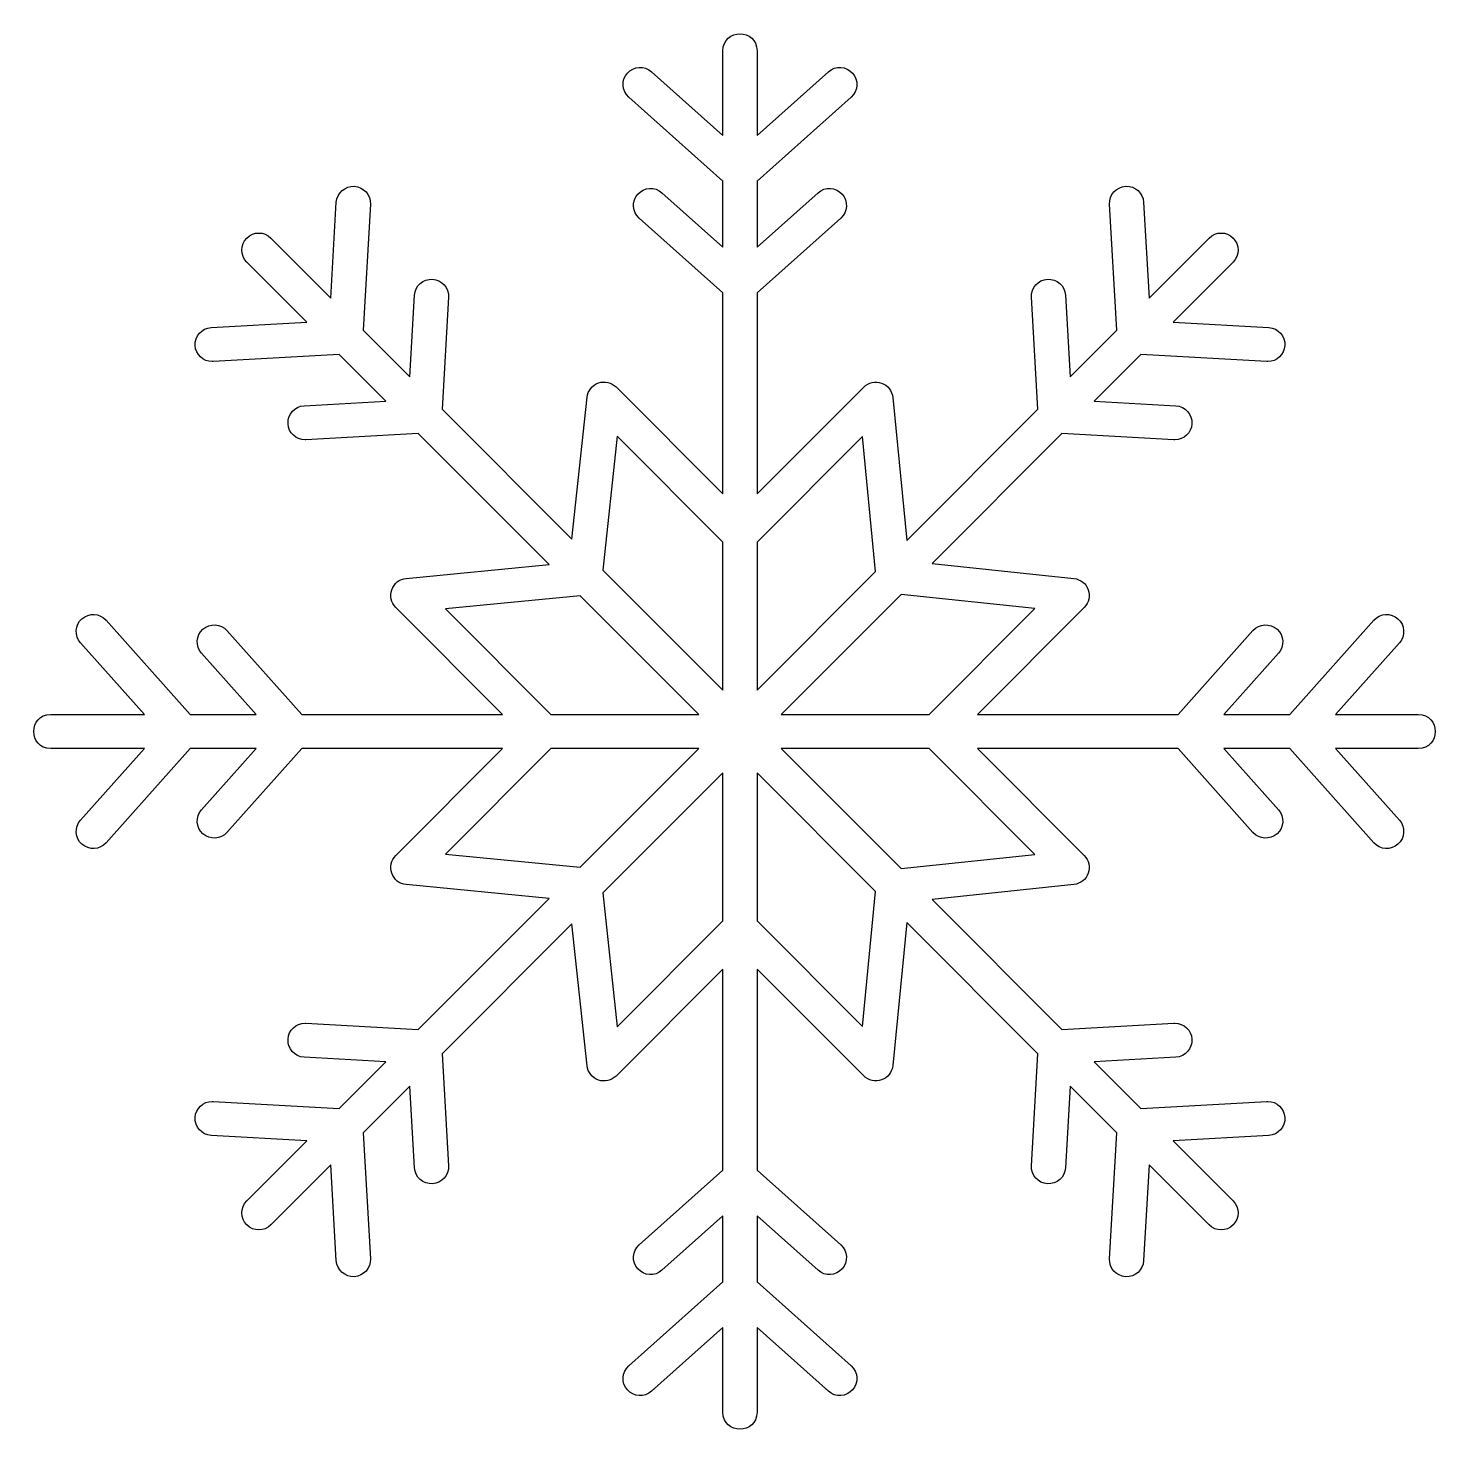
# Model space of a CAD drawing. Header units: centimetres. Extents: x -1 to 124, y -94 to 8.
# Drawn here: x 12.38 to 22.51, y -94 to -83.92 of the extents above; entities that cross this region are included whole.
import ezdxf

# ---------------------------------------------------------------- set-up
doc = ezdxf.new("R2010")
doc.units = ezdxf.units.CM
doc.header["$MEASUREMENT"] = 0
doc.layers.add('layer 1', color=7, linetype='Continuous')

msp = doc.modelspace()

# ---------------------------------------------------------------- linework, layer by layer
at = {"layer": 'layer 1', "color": 250}
for points, knots in [([(16.11594, -90.15545), (16.11594, -90.15545), (15.17616, -91.09538), (15.17616, -91.09538), (15.17616, -91.09538), (15.17616, -91.09538), (14.37289, -91.04954), (14.37289, -91.04954), (14.37289, -91.04954), (14.37054, -91.0494), (14.36829, -91.0494), (14.36592, -91.0494), (14.36592, -91.0494), (14.30154, -91.0494), (14.24776, -91.09956), (14.24393, -91.16458), (14.24393, -91.16458), (14.2402, -91.23191), (14.29172, -91.28973), (14.35906, -91.29356), (14.35906, -91.29356), (14.35906, -91.29356), (14.94462, -91.32692), (14.94462, -91.32692), (14.94462, -91.32692), (14.94462, -91.32692), (14.61012, -91.66147), (14.61012, -91.66147), (14.61012, -91.66147), (14.61012, -91.66147), (13.70676, -91.60994), (13.70676, -91.60994), (13.70676, -91.60994), (13.70439, -91.60979), (13.70194, -91.60964), (13.69969, -91.60964), (13.69969, -91.60964), (13.63539, -91.60964), (13.58141, -91.65989), (13.57773, -91.72498), (13.57773, -91.72498), (13.57385, -91.7923), (13.62539, -91.84996), (13.69291, -91.85379), (13.69291, -91.85379), (13.69291, -91.85379), (14.37859, -91.893), (14.37859, -91.893), (14.37859, -91.893), (14.37859, -91.893), (13.94859, -92.32285), (13.94859, -92.32285), (13.94859, -92.32285), (13.90088, -92.3705), (13.90088, -92.44799), (13.94859, -92.49564), (13.94859, -92.49564), (13.9964, -92.54329), (14.07353, -92.54329), (14.12134, -92.49564), (14.12134, -92.49564), (14.12134, -92.49564), (14.55124, -92.06565), (14.55124, -92.06565), (14.55124, -92.06565), (14.55124, -92.06565), (14.59029, -92.75132), (14.59029, -92.75132), (14.59029, -92.75132), (14.59427, -92.81866), (14.6542, -92.8694), (14.71927, -92.86631), (14.71927, -92.86631), (14.7866, -92.86248), (14.83813, -92.80481), (14.83425, -92.73749), (14.83425, -92.73749), (14.83425, -92.73749), (14.78277, -91.83411), (14.78277, -91.83411), (14.78277, -91.83411), (14.78277, -91.83411), (15.11727, -91.49971), (15.11727, -91.49971), (15.11727, -91.49971), (15.11727, -91.49971), (15.15063, -92.08517), (15.15063, -92.08517), (15.15063, -92.08517), (15.15446, -92.15251), (15.21257, -92.20291), (15.27951, -92.20016), (15.27951, -92.20016), (15.34684, -92.19648), (15.39846, -92.13868), (15.39463, -92.07134), (15.39463, -92.07134), (15.39463, -92.07134), (15.34881, -91.26803), (15.34881, -91.26803), (15.34881, -91.26803), (15.34881, -91.26803), (16.28015, -90.33683), (16.28015, -90.33683), (16.28015, -90.33683), (16.28015, -90.33683), (16.3887, -91.35445), (16.3887, -91.35445), (16.3887, -91.35445), (16.39361, -91.40118), (16.42501, -91.44098), (16.46942, -91.45668), (16.46942, -91.45668), (16.51354, -91.47219), (16.56321, -91.46115), (16.59639, -91.42792), (16.59639, -91.42792), (16.59639, -91.42792), (17.36249, -90.66185), (17.36249, -90.66185), (17.36249, -90.66185), (17.36249, -90.66185), (17.36249, -92.10221), (17.36249, -92.10221), (17.36249, -92.10221), (17.36249, -92.10221), (16.76216, -92.63772), (16.76216, -92.63772), (16.76216, -92.63772), (16.71172, -92.68258), (16.7074, -92.75991), (16.7523, -92.81021), (16.7523, -92.81021), (16.797, -92.86047), (16.87435, -92.86508), (16.92479, -92.82003), (16.92479, -92.82003), (16.92479, -92.82003), (17.36249, -92.42955), (17.36249, -92.42955), (17.36249, -92.42955), (17.36249, -92.42955), (17.36249, -92.90277), (17.36249, -92.90277), (17.36249, -92.90277), (17.36249, -92.90277), (16.68741, -93.50512), (16.68741, -93.50512), (16.68741, -93.50512), (16.63702, -93.54998), (16.6327, -93.62717), (16.67756, -93.67743), (16.67756, -93.67743), (16.72231, -93.72772), (16.79965, -93.73248), (16.8501, -93.68728), (16.8501, -93.68728), (16.8501, -93.68728), (17.36249, -93.23019), (17.36249, -93.23019), (17.36249, -93.23019), (17.36249, -93.23019), (17.36249, -93.83824), (17.36249, -93.83824), (17.36249, -93.83824), (17.36249, -93.99881), (17.60679, -93.99893), (17.60679, -93.83824), (17.60679, -93.83824), (17.60679, -93.83824), (17.60679, -93.23019), (17.60679, -93.23019), (17.60679, -93.23019), (17.60679, -93.23019), (18.11918, -93.68728), (18.11918, -93.68728), (18.11918, -93.68728), (18.16964, -93.73248), (18.24697, -93.72772), (18.29173, -93.67743), (18.29173, -93.67743), (18.33679, -93.62717), (18.33227, -93.54998), (18.28202, -93.50512), (18.28202, -93.50512), (18.28202, -93.50512), (17.60679, -92.90277), (17.60679, -92.90277), (17.60679, -92.90277), (17.60679, -92.90277), (17.60679, -92.42955), (17.60679, -92.42955), (17.60679, -92.42955), (17.60679, -92.42955), (18.0445, -92.82003), (18.0445, -92.82003), (18.0445, -92.82003), (18.09494, -92.86508), (18.17209, -92.86047), (18.21694, -92.81021), (18.21694, -92.81021), (18.2619, -92.75991), (18.25757, -92.68258), (18.20713, -92.63772), (18.20713, -92.63772), (18.20713, -92.63772), (17.60679, -92.10221), (17.60679, -92.10221), (17.60679, -92.10221), (17.60679, -92.10221), (17.60679, -90.66185), (17.60679, -90.66185), (17.60679, -90.66185), (17.60679, -90.66185), (18.37261, -91.42777), (18.37261, -91.42777), (18.37261, -91.42777), (18.40607, -91.46115), (18.45593, -91.47219), (18.5002, -91.45638), (18.5002, -91.45638), (18.54476, -91.44038), (18.57597, -91.40024), (18.58059, -91.35323), (18.58059, -91.35323), (18.58059, -91.35323), (18.6805, -90.32808), (18.6805, -90.32808), (18.6805, -90.32808), (18.6805, -90.32808), (19.62048, -91.26803), (19.62048, -91.26803), (19.62048, -91.26803), (19.62048, -91.26803), (19.57484, -92.07134), (19.57484, -92.07134), (19.57484, -92.07134), (19.57092, -92.13868), (19.62245, -92.19633), (19.68978, -92.20016), (19.68978, -92.20016), (19.75593, -92.20305), (19.81492, -92.15251), (19.81875, -92.08517), (19.81875, -92.08517), (19.81875, -92.08517), (19.85212, -91.49971), (19.85212, -91.49971), (19.85212, -91.49971), (19.85212, -91.49971), (20.18671, -91.83427), (20.18671, -91.83427), (20.18671, -91.83427), (20.18671, -91.83427), (20.13499, -92.73749), (20.13499, -92.73749), (20.13499, -92.73749), (20.13116, -92.80481), (20.18268, -92.86248), (20.25002, -92.86631), (20.25002, -92.86631), (20.31902, -92.86954), (20.37516, -92.81866), (20.37899, -92.75132), (20.37899, -92.75132), (20.37899, -92.75132), (20.41825, -92.06565), (20.41825, -92.06565), (20.41825, -92.06565), (20.41825, -92.06565), (20.84805, -92.49564), (20.84805, -92.49564), (20.84805, -92.49564), (20.89575, -92.54329), (20.97309, -92.54329), (21.02089, -92.49564), (21.02089, -92.49564), (21.0685, -92.44799), (21.0685, -92.3705), (21.02089, -92.32285), (21.02089, -92.32285), (21.02089, -92.32285), (20.5909, -91.893), (20.5909, -91.893), (20.5909, -91.893), (20.5909, -91.893), (21.27658, -91.85379), (21.27658, -91.85379), (21.27658, -91.85379), (21.3439, -91.84996), (21.39544, -91.7923), (21.3915, -91.72498), (21.3915, -91.72498), (21.38787, -91.65989), (21.33408, -91.60964), (21.2696, -91.60964), (21.2696, -91.60964), (21.26735, -91.60964), (21.265, -91.60979), (21.26273, -91.60994), (21.26273, -91.60994), (21.26273, -91.60994), (20.35936, -91.66147), (20.35936, -91.66147), (20.35936, -91.66147), (20.35936, -91.66147), (20.02476, -91.32692), (20.02476, -91.32692), (20.02476, -91.32692), (20.02476, -91.32692), (20.61043, -91.29356), (20.61043, -91.29356), (20.61043, -91.29356), (20.67776, -91.28973), (20.72919, -91.23191), (20.72536, -91.16458), (20.72536, -91.16458), (20.72172, -91.09956), (20.66775, -91.0494), (20.60346, -91.0494), (20.60346, -91.0494), (20.6012, -91.0494), (20.59875, -91.0494), (20.59638, -91.04954), (20.59638, -91.04954), (20.59638, -91.04954), (19.79343, -91.09538), (19.79343, -91.09538), (19.79343, -91.09538), (19.79343, -91.09538), (18.86178, -90.16384), (18.86178, -90.16384), (18.86178, -90.16384), (18.86178, -90.16384), (19.87969, -90.05539), (19.87969, -90.05539), (19.87969, -90.05539), (19.92642, -90.05038), (19.96627, -90.01895), (19.98187, -89.97458), (19.98187, -89.97458), (19.99757, -89.93015), (19.98639, -89.88073), (19.95301, -89.84753), (19.95301, -89.84753), (19.95301, -89.84753), (19.18705, -89.08164), (19.18705, -89.08164), (19.18705, -89.08164), (19.18705, -89.08164), (20.62751, -89.08164), (20.62751, -89.08164), (20.62751, -89.08164), (20.62751, -89.08164), (21.16292, -89.68195), (21.16292, -89.68195), (21.16292, -89.68195), (21.20767, -89.7323), (21.28501, -89.73692), (21.33546, -89.69179), (21.33546, -89.69179), (21.38581, -89.64689), (21.39014, -89.56973), (21.34528, -89.51937), (21.34528, -89.51937), (21.34528, -89.51937), (20.95474, -89.08164), (20.95474, -89.08164), (20.95474, -89.08164), (20.95474, -89.08164), (21.42801, -89.08164), (21.42801, -89.08164), (21.42801, -89.08164), (21.42801, -89.08164), (22.03017, -89.75675), (22.03017, -89.75675), (22.03017, -89.75675), (22.07492, -89.80702), (22.15227, -89.81163), (22.20272, -89.76659), (22.20272, -89.76659), (22.25306, -89.72168), (22.25738, -89.64451), (22.21254, -89.59416), (22.21254, -89.59416), (22.21254, -89.59416), (21.75525, -89.08164), (21.75525, -89.08164), (21.75525, -89.08164), (21.75525, -89.08164), (22.34836, -89.08164), (22.34836, -89.08164), (22.34836, -89.08164), (22.50946, -89.08164), (22.50946, -88.8358), (22.34836, -88.8358), (22.34836, -88.8358), (22.34836, -88.8358), (21.75525, -88.8358), (21.75525, -88.8358), (21.75525, -88.8358), (21.75525, -88.8358), (22.21254, -88.32328), (22.21254, -88.32328), (22.21254, -88.32328), (22.25738, -88.27294), (22.25306, -88.19575), (22.20272, -88.15086), (22.20272, -88.15086), (22.15227, -88.10581), (22.07492, -88.11042), (22.03017, -88.16071), (22.03017, -88.16071), (22.03017, -88.16071), (21.42801, -88.8358), (21.42801, -88.8358), (21.42801, -88.8358), (21.42801, -88.8358), (20.95474, -88.8358), (20.95474, -88.8358), (20.95474, -88.8358), (20.95474, -88.8358), (21.34528, -88.39807), (21.34528, -88.39807), (21.34528, -88.39807), (21.39014, -88.34773), (21.38581, -88.27053), (21.33546, -88.22565), (21.33546, -88.22565), (21.28501, -88.18052), (21.20767, -88.18514), (21.16292, -88.23549), (21.16292, -88.23549), (21.16292, -88.23549), (20.62751, -88.8358), (20.62751, -88.8358), (20.62751, -88.8358), (20.62751, -88.8358), (19.18705, -88.8358), (19.18705, -88.8358), (19.18705, -88.8358), (19.18705, -88.8358), (19.95301, -88.06991), (19.95301, -88.06991), (19.95301, -88.06991), (19.98639, -88.03672), (19.99757, -87.98728), (19.98187, -87.94286), (19.98187, -87.94286), (19.96627, -87.89849), (19.92642, -87.86706), (19.87969, -87.86205), (19.87969, -87.86205), (19.87969, -87.86205), (18.86178, -87.7536), (18.86178, -87.7536), (18.86178, -87.7536), (18.86178, -87.7536), (19.79343, -86.82209), (19.79343, -86.82209), (19.79343, -86.82209), (19.79343, -86.82209), (20.59638, -86.86783), (20.59638, -86.86783), (20.59638, -86.86783), (20.59875, -86.86797), (20.6012, -86.86807), (20.60346, -86.86807), (20.60346, -86.86807), (20.66775, -86.86807), (20.72172, -86.81786), (20.72536, -86.75284), (20.72536, -86.75284), (20.72919, -86.68548), (20.67776, -86.62774), (20.61043, -86.62393), (20.61043, -86.62393), (20.61043, -86.62393), (20.02476, -86.59055), (20.02476, -86.59055), (20.02476, -86.59055), (20.02476, -86.59055), (20.35936, -86.25602), (20.35936, -86.25602), (20.35936, -86.25602), (20.35936, -86.25602), (21.26273, -86.30753), (21.26273, -86.30753), (21.26273, -86.30753), (21.265, -86.30767), (21.26735, -86.30775), (21.2696, -86.30775), (21.2696, -86.30775), (21.33408, -86.30775), (21.38787, -86.25748), (21.3915, -86.19252), (21.3915, -86.19252), (21.39544, -86.1252), (21.3439, -86.06745), (21.27658, -86.0636), (21.27658, -86.0636), (21.27658, -86.0636), (20.5909, -86.02449), (20.5909, -86.02449), (20.5909, -86.02449), (20.5909, -86.02449), (21.02089, -85.59455), (21.02089, -85.59455), (21.02089, -85.59455), (21.0685, -85.5469), (21.0685, -85.46948), (21.02089, -85.42183), (21.02089, -85.42183), (20.97309, -85.37409), (20.89575, -85.37409), (20.84805, -85.42183), (20.84805, -85.42183), (20.84805, -85.42183), (20.41825, -85.85177), (20.41825, -85.85177), (20.41825, -85.85177), (20.41825, -85.85177), (20.37899, -85.16607), (20.37899, -85.16607), (20.37899, -85.16607), (20.37516, -85.09881), (20.31902, -85.04786), (20.25002, -85.05109), (20.25002, -85.05109), (20.18268, -85.05501), (20.13116, -85.11266), (20.13499, -85.17999), (20.13499, -85.17999), (20.13499, -85.17999), (20.18671, -86.0832), (20.18671, -86.0832), (20.18671, -86.0832), (20.18671, -86.0832), (19.85212, -86.41776), (19.85212, -86.41776), (19.85212, -86.41776), (19.85212, -86.41776), (19.81875, -85.83224), (19.81875, -85.83224), (19.81875, -85.83224), (19.81492, -85.7649), (19.75593, -85.71432), (19.68978, -85.71724), (19.68978, -85.71724), (19.62245, -85.72108), (19.57092, -85.7788), (19.57484, -85.84615), (19.57484, -85.84615), (19.57484, -85.84615), (19.62048, -86.64937), (19.62048, -86.64937), (19.62048, -86.64937), (19.62048, -86.64937), (18.6805, -87.5894), (18.6805, -87.5894), (18.6805, -87.5894), (18.6805, -87.5894), (18.58059, -86.56427), (18.58059, -86.56427), (18.58059, -86.56427), (18.57597, -86.51723), (18.54476, -86.47702), (18.5002, -86.46111), (18.5002, -86.46111), (18.45593, -86.44527), (18.40607, -86.45625), (18.37261, -86.4897), (18.37261, -86.4897), (18.37261, -86.4897), (17.60679, -87.25556), (17.60679, -87.25556), (17.60679, -87.25556), (17.60679, -87.25556), (17.60679, -85.81526), (17.60679, -85.81526), (17.60679, -85.81526), (17.60679, -85.81526), (18.20713, -85.27971), (18.20713, -85.27971), (18.20713, -85.27971), (18.25757, -85.23481), (18.2619, -85.15756), (18.21694, -85.1072), (18.21694, -85.1072), (18.17209, -85.057), (18.09494, -85.05231), (18.0445, -85.09737), (18.0445, -85.09737), (18.0445, -85.09737), (17.60679, -85.48785), (17.60679, -85.48785), (17.60679, -85.48785), (17.60679, -85.48785), (17.60679, -85.01472), (17.60679, -85.01472), (17.60679, -85.01472), (17.60679, -85.01472), (18.28202, -84.41238), (18.28202, -84.41238), (18.28202, -84.41238), (18.33227, -84.36748), (18.33679, -84.2903), (18.29173, -84.23996), (18.29173, -84.23996), (18.24697, -84.18967), (18.16964, -84.18499), (18.11918, -84.23011), (18.11918, -84.23011), (18.11918, -84.23011), (17.60679, -84.68727), (17.60679, -84.68727), (17.60679, -84.68727), (17.60679, -84.68727), (17.60679, -84.07923), (17.60679, -84.07923), (17.60679, -84.07923), (17.60679, -83.91849), (17.36249, -83.91862), (17.36249, -84.07923), (17.36249, -84.07923), (17.36249, -84.07923), (17.36249, -84.68727), (17.36249, -84.68727), (17.36249, -84.68727), (17.36249, -84.68727), (16.8501, -84.23011), (16.8501, -84.23011), (16.8501, -84.23011), (16.79965, -84.18499), (16.72231, -84.18967), (16.67756, -84.23996), (16.67756, -84.23996), (16.6327, -84.2903), (16.63702, -84.36748), (16.68741, -84.41238), (16.68741, -84.41238), (16.68741, -84.41238), (17.36249, -85.01472), (17.36249, -85.01472), (17.36249, -85.01472), (17.36249, -85.01472), (17.36249, -85.48785), (17.36249, -85.48785), (17.36249, -85.48785), (17.36249, -85.48785), (16.92479, -85.09737), (16.92479, -85.09737), (16.92479, -85.09737), (16.87435, -85.05231), (16.797, -85.057), (16.7523, -85.1072), (16.7523, -85.1072), (16.7074, -85.15756), (16.71172, -85.23481), (16.76216, -85.27971), (16.76216, -85.27971), (16.76216, -85.27971), (17.36249, -85.81526), (17.36249, -85.81526), (17.36249, -85.81526), (17.36249, -85.81526), (17.36249, -87.25556), (17.36249, -87.25556), (17.36249, -87.25556), (17.36249, -87.25556), (16.59639, -86.48955), (16.59639, -86.48955), (16.59639, -86.48955), (16.56321, -86.45625), (16.51354, -86.44518), (16.46942, -86.46072), (16.46942, -86.46072), (16.42501, -86.47648), (16.39361, -86.51622), (16.3887, -86.56297), (16.3887, -86.56297), (16.3887, -86.56297), (16.28015, -87.58063), (16.28015, -87.58063), (16.28015, -87.58063), (16.28015, -87.58063), (15.34881, -86.64937), (15.34881, -86.64937), (15.34881, -86.64937), (15.34881, -86.64937), (15.39463, -85.84615), (15.39463, -85.84615), (15.39463, -85.84615), (15.39846, -85.7788), (15.34684, -85.72101), (15.27951, -85.71724), (15.27951, -85.71724), (15.21257, -85.71446), (15.15446, -85.7649), (15.15063, -85.83224), (15.15063, -85.83224), (15.15063, -85.83224), (15.11727, -86.41776), (15.11727, -86.41776), (15.11727, -86.41776), (15.11727, -86.41776), (14.78277, -86.08329), (14.78277, -86.08329), (14.78277, -86.08329), (14.78277, -86.08329), (14.83425, -85.17999), (14.83425, -85.17999), (14.83425, -85.17999), (14.83813, -85.11266), (14.7866, -85.05501), (14.71927, -85.05109), (14.71927, -85.05109), (14.6542, -85.04803), (14.59427, -85.09881), (14.59029, -85.16607), (14.59029, -85.16607), (14.59029, -85.16607), (14.55124, -85.85177), (14.55124, -85.85177), (14.55124, -85.85177), (14.55124, -85.85177), (14.12134, -85.42183), (14.12134, -85.42183), (14.12134, -85.42183), (14.07353, -85.37409), (13.9964, -85.37409), (13.94859, -85.42183), (13.94859, -85.42183), (13.90088, -85.46948), (13.90088, -85.5469), (13.94859, -85.59455), (13.94859, -85.59455), (13.94859, -85.59455), (14.37859, -86.02449), (14.37859, -86.02449), (14.37859, -86.02449), (14.37859, -86.02449), (13.69291, -86.0636), (13.69291, -86.0636), (13.69291, -86.0636), (13.62539, -86.06745), (13.57385, -86.1252), (13.57773, -86.19252), (13.57773, -86.19252), (13.58141, -86.25748), (13.63539, -86.30775), (13.69969, -86.30775), (13.69969, -86.30775), (13.70194, -86.30775), (13.70439, -86.30767), (13.70676, -86.30753), (13.70676, -86.30753), (13.70676, -86.30753), (14.61012, -86.25602), (14.61012, -86.25602), (14.61012, -86.25602), (14.61012, -86.25602), (14.94462, -86.59055), (14.94462, -86.59055), (14.94462, -86.59055), (14.94462, -86.59055), (14.35906, -86.62393), (14.35906, -86.62393), (14.35906, -86.62393), (14.29172, -86.62774), (14.2402, -86.68548), (14.24393, -86.75284), (14.24393, -86.75284), (14.24776, -86.81786), (14.30154, -86.86807), (14.36592, -86.86807), (14.36592, -86.86807), (14.36829, -86.86807), (14.37054, -86.86797), (14.37289, -86.86783), (14.37289, -86.86783), (14.37289, -86.86783), (15.17616, -86.82209), (15.17616, -86.82209), (15.17616, -86.82209), (15.17616, -86.82209), (16.11594, -87.76196), (16.11594, -87.76196), (16.11594, -87.76196), (16.11594, -87.76196), (15.09096, -87.86191), (15.09096, -87.86191), (15.09096, -87.86191), (15.04395, -87.86652), (15.00371, -87.8978), (14.9878, -87.94232), (14.9878, -87.94232), (14.97186, -87.98673), (14.9831, -88.03646), (15.01646, -88.06991), (15.01646, -88.06991), (15.01646, -88.06991), (15.78234, -88.8358), (15.78234, -88.8358), (15.78234, -88.8358), (15.78234, -88.8358), (14.34198, -88.8358), (14.34198, -88.8358), (14.34198, -88.8358), (14.34198, -88.8358), (13.80637, -88.23549), (13.80637, -88.23549), (13.80637, -88.23549), (13.76161, -88.18514), (13.68428, -88.18052), (13.63382, -88.22565), (13.63382, -88.22565), (13.58358, -88.27053), (13.57916, -88.34773), (13.62416, -88.39807), (13.62416, -88.39807), (13.62416, -88.39807), (14.01464, -88.8358), (14.01464, -88.8358), (14.01464, -88.8358), (14.01464, -88.8358), (13.54147, -88.8358), (13.54147, -88.8358), (13.54147, -88.8358), (13.54147, -88.8358), (12.93927, -88.16071), (12.93927, -88.16071), (12.93927, -88.16071), (12.89437, -88.11042), (12.81702, -88.10581), (12.76676, -88.15086), (12.76676, -88.15086), (12.71632, -88.19575), (12.71201, -88.27294), (12.75695, -88.32328), (12.75695, -88.32328), (12.75695, -88.32328), (13.214, -88.8358), (13.214, -88.8358), (13.214, -88.8358), (13.214, -88.8358), (12.54215, -88.8358), (12.54215, -88.8358), (12.54215, -88.8358), (12.38138, -88.8358), (12.38138, -89.08164), (12.54215, -89.08164), (12.54215, -89.08164), (12.54215, -89.08164), (13.214, -89.08164), (13.214, -89.08164), (13.214, -89.08164), (13.214, -89.08164), (12.75695, -89.59416), (12.75695, -89.59416), (12.75695, -89.59416), (12.71201, -89.64451), (12.71632, -89.72168), (12.76676, -89.76659), (12.76676, -89.76659), (12.81702, -89.81163), (12.89437, -89.80702), (12.93927, -89.75675), (12.93927, -89.75675), (12.93927, -89.75675), (13.54147, -89.08164), (13.54147, -89.08164), (13.54147, -89.08164), (13.54147, -89.08164), (14.01464, -89.08164), (14.01464, -89.08164), (14.01464, -89.08164), (14.01464, -89.08164), (13.62416, -89.51937), (13.62416, -89.51937), (13.62416, -89.51937), (13.57916, -89.56973), (13.58358, -89.64689), (13.63382, -89.69179), (13.63382, -89.69179), (13.68428, -89.73692), (13.76161, -89.7323), (13.80637, -89.68195), (13.80637, -89.68195), (13.80637, -89.68195), (14.34198, -89.08164), (14.34198, -89.08164), (14.34198, -89.08164), (14.34198, -89.08164), (15.78234, -89.08164), (15.78234, -89.08164), (15.78234, -89.08164), (15.78234, -89.08164), (15.01646, -89.84753), (15.01646, -89.84753), (15.01646, -89.84753), (14.9831, -89.88095), (14.97186, -89.93069), (14.9878, -89.97514), (14.9878, -89.97514), (15.00371, -90.01964), (15.04395, -90.05092), (15.09096, -90.05553), (15.09096, -90.05553), (15.09096, -90.05553), (16.11594, -90.15545), (16.11594, -90.15545)], [0, 0, 0, 0, 0.00436681, 0.00436681, 0.00436681, 0.00436681, 0.00873362, 0.00873362, 0.00873362, 0.00873362, 0.01310044, 0.01310044, 0.01310044, 0.01310044, 0.01746725, 0.01746725, 0.01746725, 0.01746725, 0.02183406, 0.02183406, 0.02183406, 0.02183406, 0.02620087, 0.02620087, 0.02620087, 0.02620087, 0.03056769, 0.03056769, 0.03056769, 0.03056769, 0.0349345, 0.0349345, 0.0349345, 0.0349345, 0.03930131, 0.03930131, 0.03930131, 0.03930131, 0.04366812, 0.04366812, 0.04366812, 0.04366812, 0.04803493, 0.04803493, 0.04803493, 0.04803493, 0.05240175, 0.05240175, 0.05240175, 0.05240175, 0.05676856, 0.05676856, 0.05676856, 0.05676856, 0.06113537, 0.06113537, 0.06113537, 0.06113537, 0.06550218, 0.06550218, 0.06550218, 0.06550218, 0.069869, 0.069869, 0.069869, 0.069869, 0.07423581, 0.07423581, 0.07423581, 0.07423581, 0.07860262, 0.07860262, 0.07860262, 0.07860262, 0.08296943, 0.08296943, 0.08296943, 0.08296943, 0.08733624, 0.08733624, 0.08733624, 0.08733624, 0.09170306, 0.09170306, 0.09170306, 0.09170306, 0.09606987, 0.09606987, 0.09606987, 0.09606987, 0.10043668, 0.10043668, 0.10043668, 0.10043668, 0.10480349, 0.10480349, 0.10480349, 0.10480349, 0.10917031, 0.10917031, 0.10917031, 0.10917031, 0.11353712, 0.11353712, 0.11353712, 0.11353712, 0.11790393, 0.11790393, 0.11790393, 0.11790393, 0.12227074, 0.12227074, 0.12227074, 0.12227074, 0.12663755, 0.12663755, 0.12663755, 0.12663755, 0.13100437, 0.13100437, 0.13100437, 0.13100437, 0.13537118, 0.13537118, 0.13537118, 0.13537118, 0.13973799, 0.13973799, 0.13973799, 0.13973799, 0.1441048, 0.1441048, 0.1441048, 0.1441048, 0.14847162, 0.14847162, 0.14847162, 0.14847162, 0.15283843, 0.15283843, 0.15283843, 0.15283843, 0.15720524, 0.15720524, 0.15720524, 0.15720524, 0.16157205, 0.16157205, 0.16157205, 0.16157205, 0.16593886, 0.16593886, 0.16593886, 0.16593886, 0.17030568, 0.17030568, 0.17030568, 0.17030568, 0.17467249, 0.17467249, 0.17467249, 0.17467249, 0.1790393, 0.1790393, 0.1790393, 0.1790393, 0.18340611, 0.18340611, 0.18340611, 0.18340611, 0.18777293, 0.18777293, 0.18777293, 0.18777293, 0.19213974, 0.19213974, 0.19213974, 0.19213974, 0.19650655, 0.19650655, 0.19650655, 0.19650655, 0.20087336, 0.20087336, 0.20087336, 0.20087336, 0.20524017, 0.20524017, 0.20524017, 0.20524017, 0.20960699, 0.20960699, 0.20960699, 0.20960699, 0.2139738, 0.2139738, 0.2139738, 0.2139738, 0.21834061, 0.21834061, 0.21834061, 0.21834061, 0.22270742, 0.22270742, 0.22270742, 0.22270742, 0.22707424, 0.22707424, 0.22707424, 0.22707424, 0.23144105, 0.23144105, 0.23144105, 0.23144105, 0.23580786, 0.23580786, 0.23580786, 0.23580786, 0.24017467, 0.24017467, 0.24017467, 0.24017467, 0.24454148, 0.24454148, 0.24454148, 0.24454148, 0.2489083, 0.2489083, 0.2489083, 0.2489083, 0.25327511, 0.25327511, 0.25327511, 0.25327511, 0.25764192, 0.25764192, 0.25764192, 0.25764192, 0.26200873, 0.26200873, 0.26200873, 0.26200873, 0.26637555, 0.26637555, 0.26637555, 0.26637555, 0.27074236, 0.27074236, 0.27074236, 0.27074236, 0.27510917, 0.27510917, 0.27510917, 0.27510917, 0.27947598, 0.27947598, 0.27947598, 0.27947598, 0.28384279, 0.28384279, 0.28384279, 0.28384279, 0.28820961, 0.28820961, 0.28820961, 0.28820961, 0.29257642, 0.29257642, 0.29257642, 0.29257642, 0.29694323, 0.29694323, 0.29694323, 0.29694323, 0.30131004, 0.30131004, 0.30131004, 0.30131004, 0.30567686, 0.30567686, 0.30567686, 0.30567686, 0.31004367, 0.31004367, 0.31004367, 0.31004367, 0.31441048, 0.31441048, 0.31441048, 0.31441048, 0.31877729, 0.31877729, 0.31877729, 0.31877729, 0.3231441, 0.3231441, 0.3231441, 0.3231441, 0.32751092, 0.32751092, 0.32751092, 0.32751092, 0.33187773, 0.33187773, 0.33187773, 0.33187773, 0.33624454, 0.33624454, 0.33624454, 0.33624454, 0.34061135, 0.34061135, 0.34061135, 0.34061135, 0.34497817, 0.34497817, 0.34497817, 0.34497817, 0.34934498, 0.34934498, 0.34934498, 0.34934498, 0.35371179, 0.35371179, 0.35371179, 0.35371179, 0.3580786, 0.3580786, 0.3580786, 0.3580786, 0.36244541, 0.36244541, 0.36244541, 0.36244541, 0.36681223, 0.36681223, 0.36681223, 0.36681223, 0.37117904, 0.37117904, 0.37117904, 0.37117904, 0.37554585, 0.37554585, 0.37554585, 0.37554585, 0.37991266, 0.37991266, 0.37991266, 0.37991266, 0.38427948, 0.38427948, 0.38427948, 0.38427948, 0.38864629, 0.38864629, 0.38864629, 0.38864629, 0.3930131, 0.3930131, 0.3930131, 0.3930131, 0.39737991, 0.39737991, 0.39737991, 0.39737991, 0.40174672, 0.40174672, 0.40174672, 0.40174672, 0.40611354, 0.40611354, 0.40611354, 0.40611354, 0.41048035, 0.41048035, 0.41048035, 0.41048035, 0.41484716, 0.41484716, 0.41484716, 0.41484716, 0.41921397, 0.41921397, 0.41921397, 0.41921397, 0.42358079, 0.42358079, 0.42358079, 0.42358079, 0.4279476, 0.4279476, 0.4279476, 0.4279476, 0.43231441, 0.43231441, 0.43231441, 0.43231441, 0.43668122, 0.43668122, 0.43668122, 0.43668122, 0.44104803, 0.44104803, 0.44104803, 0.44104803, 0.44541485, 0.44541485, 0.44541485, 0.44541485, 0.44978166, 0.44978166, 0.44978166, 0.44978166, 0.45414847, 0.45414847, 0.45414847, 0.45414847, 0.45851528, 0.45851528, 0.45851528, 0.45851528, 0.4628821, 0.4628821, 0.4628821, 0.4628821, 0.46724891, 0.46724891, 0.46724891, 0.46724891, 0.47161572, 0.47161572, 0.47161572, 0.47161572, 0.47598253, 0.47598253, 0.47598253, 0.47598253, 0.48034934, 0.48034934, 0.48034934, 0.48034934, 0.48471616, 0.48471616, 0.48471616, 0.48471616, 0.48908297, 0.48908297, 0.48908297, 0.48908297, 0.49344978, 0.49344978, 0.49344978, 0.49344978, 0.49781659, 0.49781659, 0.49781659, 0.49781659, 0.50218341, 0.50218341, 0.50218341, 0.50218341, 0.50655022, 0.50655022, 0.50655022, 0.50655022, 0.51091703, 0.51091703, 0.51091703, 0.51091703, 0.51528384, 0.51528384, 0.51528384, 0.51528384, 0.51965066, 0.51965066, 0.51965066, 0.51965066, 0.52401747, 0.52401747, 0.52401747, 0.52401747, 0.52838428, 0.52838428, 0.52838428, 0.52838428, 0.53275109, 0.53275109, 0.53275109, 0.53275109, 0.5371179, 0.5371179, 0.5371179, 0.5371179, 0.54148472, 0.54148472, 0.54148472, 0.54148472, 0.54585153, 0.54585153, 0.54585153, 0.54585153, 0.55021834, 0.55021834, 0.55021834, 0.55021834, 0.55458515, 0.55458515, 0.55458515, 0.55458515, 0.55895197, 0.55895197, 0.55895197, 0.55895197, 0.56331878, 0.56331878, 0.56331878, 0.56331878, 0.56768559, 0.56768559, 0.56768559, 0.56768559, 0.5720524, 0.5720524, 0.5720524, 0.5720524, 0.57641921, 0.57641921, 0.57641921, 0.57641921, 0.58078603, 0.58078603, 0.58078603, 0.58078603, 0.58515284, 0.58515284, 0.58515284, 0.58515284, 0.58951965, 0.58951965, 0.58951965, 0.58951965, 0.59388646, 0.59388646, 0.59388646, 0.59388646, 0.59825328, 0.59825328, 0.59825328, 0.59825328, 0.60262009, 0.60262009, 0.60262009, 0.60262009, 0.6069869, 0.6069869, 0.6069869, 0.6069869, 0.61135371, 0.61135371, 0.61135371, 0.61135371, 0.61572052, 0.61572052, 0.61572052, 0.61572052, 0.62008734, 0.62008734, 0.62008734, 0.62008734, 0.62445415, 0.62445415, 0.62445415, 0.62445415, 0.62882096, 0.62882096, 0.62882096, 0.62882096, 0.63318777, 0.63318777, 0.63318777, 0.63318777, 0.63755459, 0.63755459, 0.63755459, 0.63755459, 0.6419214, 0.6419214, 0.6419214, 0.6419214, 0.64628821, 0.64628821, 0.64628821, 0.64628821, 0.65065502, 0.65065502, 0.65065502, 0.65065502, 0.65502183, 0.65502183, 0.65502183, 0.65502183, 0.65938865, 0.65938865, 0.65938865, 0.65938865, 0.66375546, 0.66375546, 0.66375546, 0.66375546, 0.66812227, 0.66812227, 0.66812227, 0.66812227, 0.67248908, 0.67248908, 0.67248908, 0.67248908, 0.6768559, 0.6768559, 0.6768559, 0.6768559, 0.68122271, 0.68122271, 0.68122271, 0.68122271, 0.68558952, 0.68558952, 0.68558952, 0.68558952, 0.68995633, 0.68995633, 0.68995633, 0.68995633, 0.69432314, 0.69432314, 0.69432314, 0.69432314, 0.69868996, 0.69868996, 0.69868996, 0.69868996, 0.70305677, 0.70305677, 0.70305677, 0.70305677, 0.70742358, 0.70742358, 0.70742358, 0.70742358, 0.71179039, 0.71179039, 0.71179039, 0.71179039, 0.71615721, 0.71615721, 0.71615721, 0.71615721, 0.72052402, 0.72052402, 0.72052402, 0.72052402, 0.72489083, 0.72489083, 0.72489083, 0.72489083, 0.72925764, 0.72925764, 0.72925764, 0.72925764, 0.73362445, 0.73362445, 0.73362445, 0.73362445, 0.73799127, 0.73799127, 0.73799127, 0.73799127, 0.74235808, 0.74235808, 0.74235808, 0.74235808, 0.74672489, 0.74672489, 0.74672489, 0.74672489, 0.7510917, 0.7510917, 0.7510917, 0.7510917, 0.75545852, 0.75545852, 0.75545852, 0.75545852, 0.75982533, 0.75982533, 0.75982533, 0.75982533, 0.76419214, 0.76419214, 0.76419214, 0.76419214, 0.76855895, 0.76855895, 0.76855895, 0.76855895, 0.77292576, 0.77292576, 0.77292576, 0.77292576, 0.77729258, 0.77729258, 0.77729258, 0.77729258, 0.78165939, 0.78165939, 0.78165939, 0.78165939, 0.7860262, 0.7860262, 0.7860262, 0.7860262, 0.79039301, 0.79039301, 0.79039301, 0.79039301, 0.79475983, 0.79475983, 0.79475983, 0.79475983, 0.79912664, 0.79912664, 0.79912664, 0.79912664, 0.80349345, 0.80349345, 0.80349345, 0.80349345, 0.80786026, 0.80786026, 0.80786026, 0.80786026, 0.81222707, 0.81222707, 0.81222707, 0.81222707, 0.81659389, 0.81659389, 0.81659389, 0.81659389, 0.8209607, 0.8209607, 0.8209607, 0.8209607, 0.82532751, 0.82532751, 0.82532751, 0.82532751, 0.82969432, 0.82969432, 0.82969432, 0.82969432, 0.83406114, 0.83406114, 0.83406114, 0.83406114, 0.83842795, 0.83842795, 0.83842795, 0.83842795, 0.84279476, 0.84279476, 0.84279476, 0.84279476, 0.84716157, 0.84716157, 0.84716157, 0.84716157, 0.85152838, 0.85152838, 0.85152838, 0.85152838, 0.8558952, 0.8558952, 0.8558952, 0.8558952, 0.86026201, 0.86026201, 0.86026201, 0.86026201, 0.86462882, 0.86462882, 0.86462882, 0.86462882, 0.86899563, 0.86899563, 0.86899563, 0.86899563, 0.87336245, 0.87336245, 0.87336245, 0.87336245, 0.87772926, 0.87772926, 0.87772926, 0.87772926, 0.88209607, 0.88209607, 0.88209607, 0.88209607, 0.88646288, 0.88646288, 0.88646288, 0.88646288, 0.89082969, 0.89082969, 0.89082969, 0.89082969, 0.89519651, 0.89519651, 0.89519651, 0.89519651, 0.89956332, 0.89956332, 0.89956332, 0.89956332, 0.90393013, 0.90393013, 0.90393013, 0.90393013, 0.90829694, 0.90829694, 0.90829694, 0.90829694, 0.91266376, 0.91266376, 0.91266376, 0.91266376, 0.91703057, 0.91703057, 0.91703057, 0.91703057, 0.92139738, 0.92139738, 0.92139738, 0.92139738, 0.92576419, 0.92576419, 0.92576419, 0.92576419, 0.930131, 0.930131, 0.930131, 0.930131, 0.93449782, 0.93449782, 0.93449782, 0.93449782, 0.93886463, 0.93886463, 0.93886463, 0.93886463, 0.94323144, 0.94323144, 0.94323144, 0.94323144, 0.94759825, 0.94759825, 0.94759825, 0.94759825, 0.95196507, 0.95196507, 0.95196507, 0.95196507, 0.95633188, 0.95633188, 0.95633188, 0.95633188, 0.96069869, 0.96069869, 0.96069869, 0.96069869, 0.9650655, 0.9650655, 0.9650655, 0.9650655, 0.96943231, 0.96943231, 0.96943231, 0.96943231, 0.97379913, 0.97379913, 0.97379913, 0.97379913, 0.97816594, 0.97816594, 0.97816594, 0.97816594, 0.98253275, 0.98253275, 0.98253275, 0.98253275, 0.98689956, 0.98689956, 0.98689956, 0.98689956, 0.99126638, 0.99126638, 0.99126638, 0.99126638, 1, 1, 1, 1]), ([(17.36249, -88.66295), (17.36249, -88.66295), (16.50216, -87.80262), (16.50216, -87.80262), (16.50216, -87.80262), (16.50216, -87.80262), (16.60454, -86.84307), (16.60454, -86.84307), (16.60454, -86.84307), (16.60454, -86.84307), (17.36249, -87.601), (17.36249, -87.601), (17.36249, -87.601), (17.36249, -87.601), (17.36249, -88.66295), (17.36249, -88.66295)], [0, 0, 0, 0, 0.2, 0.2, 0.2, 0.2, 0.4, 0.4, 0.4, 0.4, 0.6, 0.6, 0.6, 0.6, 1, 1, 1, 1]), ([(17.60679, -88.66304), (17.60679, -88.66304), (17.60679, -87.601), (17.60679, -87.601), (17.60679, -87.601), (17.60679, -87.601), (18.3626, -86.84536), (18.3626, -86.84536), (18.3626, -86.84536), (18.3626, -86.84536), (18.45681, -87.8131), (18.45681, -87.8131), (18.45681, -87.8131), (18.45681, -87.8131), (17.60679, -88.66304), (17.60679, -88.66304)], [0, 0, 0, 0, 0.2, 0.2, 0.2, 0.2, 0.4, 0.4, 0.4, 0.4, 0.6, 0.6, 0.6, 0.6, 1, 1, 1, 1]), ([(17.18985, -88.8358), (17.18985, -88.8358), (16.12782, -88.8358), (16.12782, -88.8358), (16.12782, -88.8358), (16.12782, -88.8358), (15.37207, -88.07998), (15.37207, -88.07998), (15.37207, -88.07998), (15.37207, -88.07998), (16.33968, -87.98558), (16.33968, -87.98558), (16.33968, -87.98558), (16.33968, -87.98558), (17.18985, -88.8358), (17.18985, -88.8358)], [0, 0, 0, 0, 0.2, 0.2, 0.2, 0.2, 0.4, 0.4, 0.4, 0.4, 0.6, 0.6, 0.6, 0.6, 1, 1, 1, 1]), ([(18.84167, -88.8358), (18.84167, -88.8358), (17.77958, -88.8358), (17.77958, -88.8358), (17.77958, -88.8358), (17.77958, -88.8358), (18.63978, -87.97567), (18.63978, -87.97567), (18.63978, -87.97567), (18.63978, -87.97567), (19.59958, -88.07792), (19.59958, -88.07792), (19.59958, -88.07792), (19.59958, -88.07792), (18.84167, -88.8358), (18.84167, -88.8358)], [0, 0, 0, 0, 0.2, 0.2, 0.2, 0.2, 0.4, 0.4, 0.4, 0.4, 0.6, 0.6, 0.6, 0.6, 1, 1, 1, 1]), ([(17.18985, -89.08164), (17.18985, -89.08164), (16.33968, -89.93185), (16.33968, -89.93185), (16.33968, -89.93185), (16.33968, -89.93185), (15.37207, -89.83744), (15.37207, -89.83744), (15.37207, -89.83744), (15.37207, -89.83744), (16.12782, -89.08164), (16.12782, -89.08164), (16.12782, -89.08164), (16.12782, -89.08164), (17.18985, -89.08164), (17.18985, -89.08164)], [0, 0, 0, 0, 0.2, 0.2, 0.2, 0.2, 0.4, 0.4, 0.4, 0.4, 0.6, 0.6, 0.6, 0.6, 1, 1, 1, 1]), ([(18.63978, -89.94176), (18.63978, -89.94176), (17.77958, -89.08164), (17.77958, -89.08164), (17.77958, -89.08164), (17.77958, -89.08164), (18.84167, -89.08164), (18.84167, -89.08164), (18.84167, -89.08164), (18.84167, -89.08164), (19.59958, -89.83954), (19.59958, -89.83954), (19.59958, -89.83954), (19.59958, -89.83954), (18.63978, -89.94176), (18.63978, -89.94176)], [0, 0, 0, 0, 0.2, 0.2, 0.2, 0.2, 0.4, 0.4, 0.4, 0.4, 0.6, 0.6, 0.6, 0.6, 1, 1, 1, 1]), ([(16.50216, -90.11479), (16.50216, -90.11479), (17.36249, -89.25449), (17.36249, -89.25449), (17.36249, -89.25449), (17.36249, -89.25449), (17.36249, -90.3164), (17.36249, -90.3164), (17.36249, -90.3164), (17.36249, -90.3164), (16.60454, -91.07433), (16.60454, -91.07433), (16.60454, -91.07433), (16.60454, -91.07433), (16.50216, -90.11479), (16.50216, -90.11479)], [0, 0, 0, 0, 0.2, 0.2, 0.2, 0.2, 0.4, 0.4, 0.4, 0.4, 0.6, 0.6, 0.6, 0.6, 1, 1, 1, 1]), ([(17.60679, -90.3164), (17.60679, -90.3164), (17.60679, -89.25439), (17.60679, -89.25439), (17.60679, -89.25439), (17.60679, -89.25439), (18.45681, -90.10435), (18.45681, -90.10435), (18.45681, -90.10435), (18.45681, -90.10435), (18.3626, -91.07202), (18.3626, -91.07202), (18.3626, -91.07202), (18.3626, -91.07202), (17.60679, -90.3164), (17.60679, -90.3164)], [0, 0, 0, 0, 0.2, 0.2, 0.2, 0.2, 0.4, 0.4, 0.4, 0.4, 0.6, 0.6, 0.6, 0.6, 1, 1, 1, 1])]:
    msp.add_open_spline(points, degree=3, knots=knots, dxfattribs=at)

doc.saveas('drawing.dxf')
